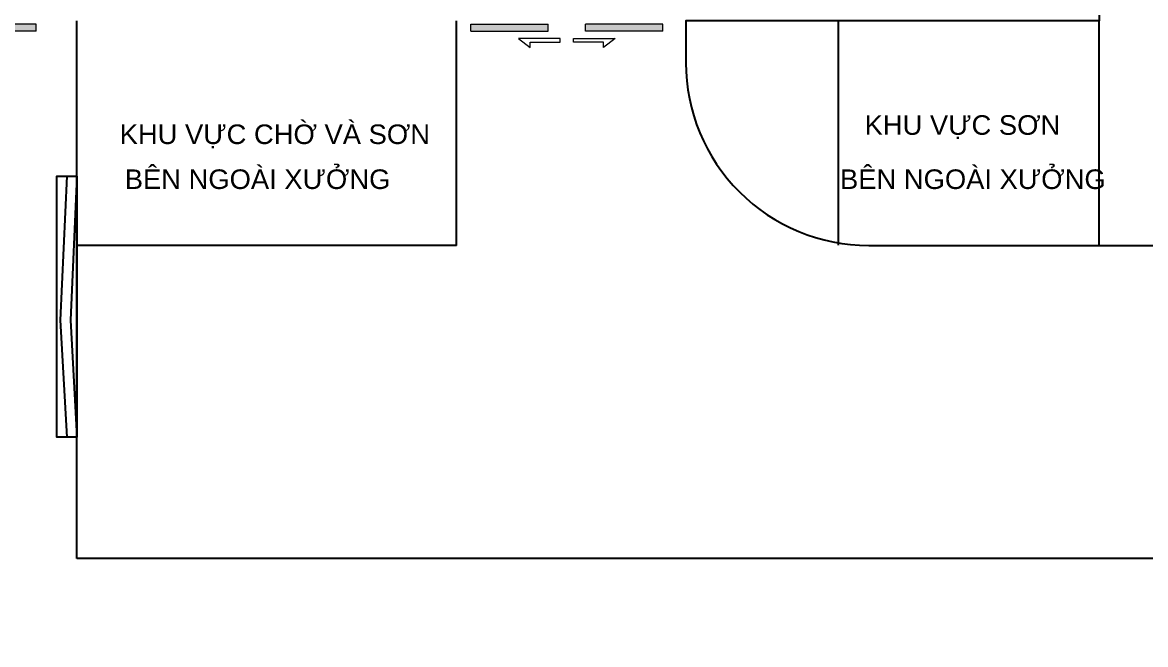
# Model space of a CAD drawing. Extents: x -399171 to -208330, y 1233220 to 1338350.
# Drawn here: x -349220 to -306202, y 1286092 to 1309937 of the extents above; entities that cross this region are included whole.
import ezdxf
from ezdxf.enums import TextEntityAlignment as Align

# ---------------------------------------------------------------- set-up
doc = ezdxf.new("R2010")
doc.units = 0
for name, color, linetype in [('3', 3, 'Continuous'), ('4', 4, 'Continuous'), ('Road - Đường', 4, 'Continuous')]:
    doc.layers.add(name, color=color, linetype=linetype)
for name, color, linetype, lineweight in [('DTHAY', 4, 'Continuous', 20), ('KICH THUOC', 8, 'Continuous', 9), ('text', 3, 'Continuous', 5)]:
    doc.layers.add(name, color=color, linetype=linetype, lineweight=lineweight)
doc.styles.get("Standard").update_dxf_attribs({"font": 'arial.ttf'})

# ---------------------------------------------------------------- blocks, each defined once
blk = doc.blocks.new('mat bang cua day khung thep')
at = {"layer": 'KICH THUOC', "ltscale": 5}
h = blk.add_hatch(color=256, dxfattribs=at)
h.set_gradient(color1=(0, 0, 255), one_color=1, tint=1)
h.paths.add_polyline_path([(0, 3372), (-250, 3372), (-250, 611), (0, 611)])
h = blk.add_hatch(color=256, dxfattribs=at)
h.set_gradient(color1=(0, 0, 255), one_color=1, tint=1)
h.paths.add_polyline_path([(0, -728), (-250, -728), (-250, -3488), (0, -3488)])
at = {"layer": 'DTHAY', "ltscale": 5}
for p, q in [((-250, 3372), (-250, 611)), ((-250, 3372), (0, 3372)), ((0, 3372), (0, 611)), ((-518, 1668), (-839, 1252)), ((-518, 177), (-518, 1668)), ((-839, 1252), (-648, 1252)), ((-648, 1252), (-648, 177)), ((-250, 611), (0, 611)), ((-648, 177), (-518, 177)), ((-648, -1369), (-648, -293)), ((-648, -293), (-518, -293)), ((-518, -293), (-518, -1784)), ((-250, -3488), (-250, -728)), ((-250, -728), (0, -728)), ((0, -3488), (0, -728)), ((-518, -1784), (-839, -1369)), ((-839, -1369), (-648, -1369)), ((-250, -3488), (0, -3488))]:
    blk.add_line(p, q, dxfattribs=at)
blk = doc.blocks.new('567')
at = {"layer": 'KICH THUOC', "ltscale": 0.2, "xscale": 1.071428571420256, "yscale": 1.071428571420256, "zscale": 1.071428571420256, "rotation": 90}
for p in [(-1027480, -88418), (-1003480, -88418)]:
    blk.add_blockref('mat bang cua day khung thep', p, dxfattribs=at)

msp = doc.modelspace()

# ---------------------------------------------------------------- linework, layer by layer
at = {"layer": '4'}
for p, q in [((-332596, 1301389), (-332596, 1309999)), ((-317981, 1309999), (-317981, 1301394)), ((-307981, 1301389), (-307981, 1309999)), ((-347520, 1304041), (-347772, 1298522)), ((-347134, 1304041), (-347386, 1298522)), ((-332597, 1301389), (-347134, 1301389)), ((-332596, 1301389), (-332597, 1301389)), ((-347772, 1298522), (-347520, 1294041)), ((-347386, 1298522), (-347134, 1294041))]:
    msp.add_line(p, q, dxfattribs=at)
msp.add_lwpolyline([(-347134, 1304041), (-347134, 1294041), (-347905, 1294041), (-347905, 1304041)], close=True, dxfattribs=at)
at = {"layer": 'Road - Đường', "color": 6}
msp.add_line((-347134, 1289389), (-347134, 1309999), dxfattribs=at)
for points in [[(-263809, 1323141), (-261409, 1323141), (-261409, 1325392), (-307981, 1325399), (-307981, 1309999), (-323806, 1309999), (-323806, 1308389, 0.414214), (-316806, 1301389), (-265016, 1301389), (-265016, 1319391), (-263809, 1319391), (-263809, 1323141)], [(-371458, 1266900), (-274789, 1266900), (-274789, 1284389, 0.414213), (-279789, 1289389), (-347134, 1289389)]]:
    msp.add_lwpolyline(points, format="xyb", dxfattribs=at)

# ---------------------------------------------------------------- block references
at = {"layer": 'text'}
msp.add_blockref('567', (675049, 1398295), dxfattribs=at)

# ---------------------------------------------------------------- texts
at = {"layer": '3'}
for s, p in [('KHU VỰC CHỜ VÀ SƠN', (-339552, 1305666)), ('KHU VỰC SƠN', (-313214, 1305929)), ('BÊN NGOÀI XƯỞNG', (-340214, 1304037)), ('BÊN NGOÀI XƯỞNG', (-312816, 1304037))]:
    msp.add_text(s, height=750, dxfattribs=at).set_placement(p, align=Align.MIDDLE)

doc.saveas('drawing.dxf')
